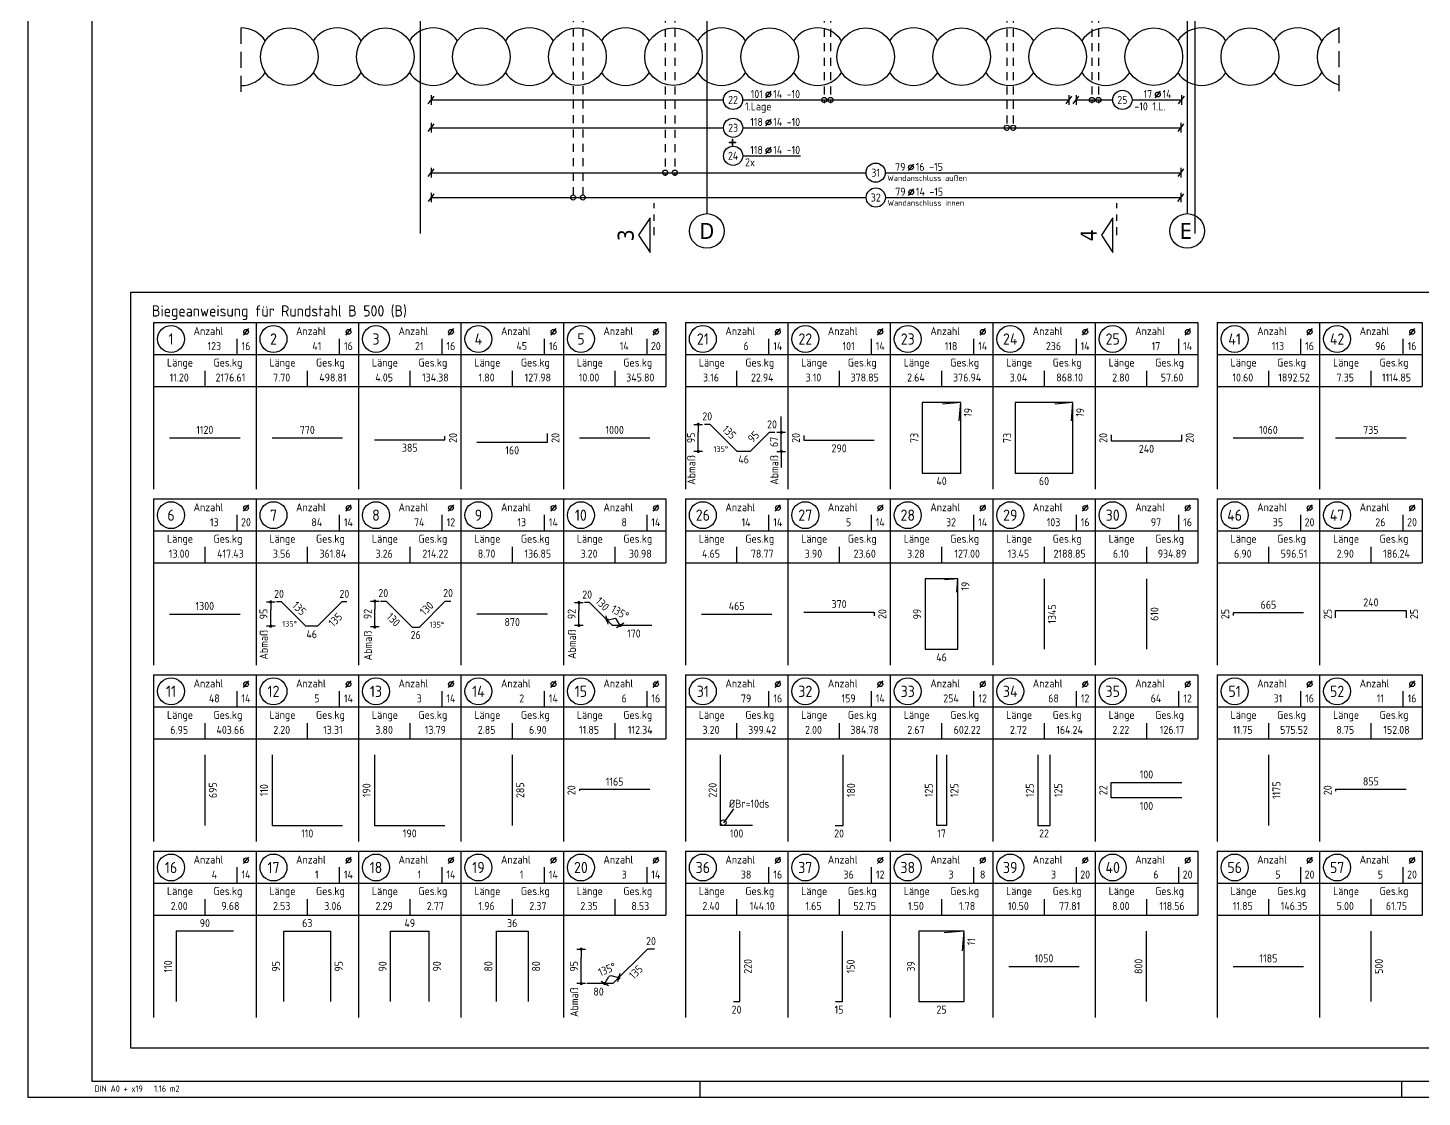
# Model space of a CAD drawing. Extents: x -101 to 101, y -52 to 90.
# Drawn here: x 0 to 21.77, y 0 to 16.69 of the extents above; entities that cross this region are included whole.
import ezdxf
from ezdxf.enums import TextEntityAlignment as Align

# ---------------------------------------------------------------- set-up
doc = ezdxf.new("R2010")
doc.units = 0
doc.header["$LTSCALE"] = 0.5
for name, pattern in [('AUSGEZOGEN', [1000.01, 1000, 0.01]), ('DASHED', [0.75, 0.5, -0.25]), ('STRICHPUNKT2', [0.55, 0.25, -0.125, 0.05, -0.125]), ('VERDECKT', [0.375, 0.25, -0.125])]:
    doc.linetypes.add(name, pattern=pattern)
for name, color, linetype in [('ACHSEN', 7, 'Continuous'), ('HILFE', 7, 'Continuous'), ('MASSE', 7, 'Continuous'), ('RAHMEN', 7, 'Continuous'), ('RND', 7, 'Continuous'), ('RND_BILD', 7, 'Continuous'), ('SCHNITTE', 7, 'Continuous'), ('SFP_Achsen', 7, 'Continuous'), ('TEXT', 7, 'Continuous'), ('Verbau', 7, 'Continuous')]:
    doc.layers.add(name, color=color, linetype=linetype)
doc.layers.add('NOPLOT', color=7, linetype='Continuous', plot=False)
doc.styles.add('helv', font='tahoma.ttf')
doc.styles.add('txt', font='isocp.shx')
doc.dimstyles.new('DOT_I', dxfattribs={"dimscale": 0.5, "dimtxt": 0.25, "dimasz": 0.25, "dimexe": 0.1, "dimexo": 0.3, "dimgap": 0.1, "dimtad": 1, "dimdec": 3, "dimzin": 3, "dimtxsty": 'txt', "dimblk": 'DOT', "dimblk1": 'DOT', "dimblk2": 'DOT', "dimsah": 1, "dimcen": 0.1, "dimse1": 1, "dimse2": 1, "dimazin": 0, "dimtfac": 1, "dimtdec": 4, "dimtix": 1, "dimtmove": 2, "dimatfit": 3, "dimfxl": 0, "dimtvp": 1, "dimtolj": 1, "dimtzin": 0, "dimarcsym": 0})

# ---------------------------------------------------------------- blocks, each defined once
blk = doc.blocks.new('lei_gre')
at = {"layer": 'RND', "color": 7, "linetype": 'Continuous'}
for p, q in [((-0.09, -0.12), (0.09, 0.12)), ((0, 0.15), (0, -0.15))]:
    blk.add_line(p, q, dxfattribs=at)
blk = doc.blocks.new('RND_LEI')
at = {"layer": 'RND', "color": 7, "linetype": 'Continuous'}
blk.add_line((1.022, 0.066), (1.19, 0.27), dxfattribs=at)
for centre, radius in [((0, 0), 0.3), ((1.106, 0.168), 0.075)]:
    blk.add_circle(centre, radius, dxfattribs=at)
at = {"layer": 'RND', "color": 7, "linetype": 'Continuous', "style": 'txt'}
blk.add_attdef('POSL', text='', height=0.25, dxfattribs=at).set_placement((0, 0), align=Align.MIDDLE)
blk.add_attdef('ANZ', text='', height=0.25, dxfattribs=at).set_placement((0.931, 0.057), align=Align.RIGHT)
for tag, p in [('DUM', (1.253, 0.057)), ('ABSTD', (1.674, 0.057)), ('POSTXT', (0.374, -0.327))]:
    blk.add_attdef(tag, p, '', height=0.25, dxfattribs=at)
blk = doc.blocks.new('SCHN-1')
at = {"layer": 'SCHNITTE', "color": 5, "linetype": 'Continuous'}
blk.add_lwpolyline([(0.54, 0.125), (0, 0.485), (-0.54, 0.125)], close=True, dxfattribs=at)
at = {"layer": 'SCHNITTE', "color": 6, "linetype": 'Continuous', "style": 'helv'}
blk.add_attdef('SCHN-1', text='', height=0.5, dxfattribs=at).set_placement((0, 0.635), align=Align.CENTER)
blk = doc.blocks.new('RND_LIS2')
at = {"layer": 'RND', "color": 3, "linetype": 'Continuous'}
for p, q in [((0, 0), (0, -5.2)), ((0, 0), (3.2, 0)), ((3.2, 0), (3.2, -2)), ((2.6, -0.503), (2.6, -1)), ((0, -1), (3.2, -1)), ((1.6, -1.503), (1.6, -2)), ((0, -2), (3.2, -2))]:
    blk.add_line(p, q, dxfattribs=at)
at = {"layer": 'RND', "color": 7, "linetype": 'Continuous'}
blk.add_line((2.805, -0.39), (2.973, -0.186), dxfattribs=at)
at = {"layer": 'RND', "color": 1, "linetype": 'Continuous'}
blk.add_circle((0.545, -0.513), 0.42, dxfattribs=at)
at = {"layer": 'RND', "color": 7, "linetype": 'Continuous'}
blk.add_circle((2.889, -0.288), 0.075, dxfattribs=at)
at = {"layer": 'RND', "color": 7, "linetype": 'Continuous', "style": 'txt'}
for s, p in [('Anzahl', (1.249, -0.391)), ('Länge', (0.42, -1.373)), ('Ges.kg', (1.872, -1.373))]:
    blk.add_text(s, height=0.25, dxfattribs=at).set_placement(p)
at = {"layer": 'RND', "color": 1, "linetype": 'Continuous', "style": 'txt'}
blk.add_attdef('POS1', text='', height=0.35, dxfattribs=at).set_placement((0.545, -0.513), align=Align.MIDDLE)
at = {"layer": 'RND', "color": 7, "linetype": 'Continuous', "style": 'txt'}
for tag, p in [('STK1', (1.897, -0.859)), ('DS1', (2.885, -0.859)), ('LANG1', (0.8, -1.841)), ('GEW', (2.4, -1.841))]:
    blk.add_attdef(tag, text='', height=0.25, dxfattribs=at).set_placement(p, align=Align.CENTER)
blk = doc.blocks.new('DOT')
at = {"layer": 'MASSE', "color": 7, "linetype": 'Continuous'}
for p, q in [((0, 0), (-1, 0)), ((0, 0.54), (0, -0.54))]:
    blk.add_line(p, q, dxfattribs=at)
at = {"layer": 'MASSE', "color": 7, "linetype": 'Continuous', "const_width": 0.2}
blk.add_lwpolyline([(-0.1, 0, 1), (0.1, 0, 1)], format="xyb", close=True, dxfattribs=at)
blk = doc.blocks.new('*D157')
at = {"layer": 'Defpoints', "color": 0, "linetype": 'AUSGEZOGEN', "transparency": 16777216}
for p in [(8.604, 7.72), (8.604, 7.72), (8.604, 7.362)]:
    blk.add_point(p, dxfattribs=at)
at = {"layer": 'RND_BILD', "color": 0, "linetype": 'AUSGEZOGEN', "lineweight": -2, "transparency": 16777216}
blk.add_line((8.604, 7.487), (8.604, 7.595), dxfattribs=at)
at = {"layer": 'RND_BILD', "color": 0, "linetype": 'AUSGEZOGEN', "lineweight": -2, "transparency": 16777216, "xscale": 0.125, "yscale": 0.125, "zscale": 0.125}
for p, rotation in [((8.604, 7.72), 90), ((8.604, 7.362), 270)]:
    blk.add_blockref('DOT', p, dxfattribs=dict(at, rotation=rotation))
at = {"layer": 'RND_BILD', "color": 0, "linetype": 'AUSGEZOGEN', "transparency": 16777216, "insert": (8.491, 7.541), "char_height": 0.125, "attachment_point": 5, "rotation": 90, "style": 'txt'}
blk.add_mtext('\\A1;92', dxfattribs=at)
blk = doc.blocks.new('*D158')
at = {"layer": 'Defpoints', "color": 0, "linetype": 'AUSGEZOGEN', "transparency": 16777216}
for p in [(8.64, 2.309), (8.64, 2.309), (8.64, 1.772)]:
    blk.add_point(p, dxfattribs=at)
at = {"layer": 'RND_BILD', "color": 0, "linetype": 'AUSGEZOGEN', "lineweight": -2, "transparency": 16777216}
blk.add_line((8.64, 1.897), (8.64, 2.184), dxfattribs=at)
at = {"layer": 'RND_BILD', "color": 0, "linetype": 'AUSGEZOGEN', "lineweight": -2, "transparency": 16777216, "xscale": 0.125, "yscale": 0.125, "zscale": 0.125}
for p, rotation in [((8.64, 2.309), 90), ((8.64, 1.772), 270)]:
    blk.add_blockref('DOT', p, dxfattribs=dict(at, rotation=rotation))
at = {"layer": 'RND_BILD', "color": 0, "linetype": 'AUSGEZOGEN', "transparency": 16777216, "insert": (8.527, 2.041), "char_height": 0.125, "attachment_point": 5, "rotation": 90, "style": 'txt'}
blk.add_mtext('\\A1;95', dxfattribs=at)
blk = doc.blocks.new('A0-19-0')
at = {"layer": 'RAHMEN'}
for p, q in [((0, 84.1), (0, 0)), ((0, 0), (137.9, 0))]:
    blk.add_line(p, q, dxfattribs=at)
at = {"layer": 'RAHMEN', "color": 5}
for p, q in [((2, 83.6), (2, 0.5)), ((2, 0.5), (137.4, 0.5))]:
    blk.add_line(p, q, dxfattribs=at)
at = {"layer": 'RAHMEN', "color": 7}
for p, q in [((21, 0), (21, 0.5)), ((42.9, 0.5), (42.9, 0))]:
    blk.add_line(p, q, dxfattribs=at)
at = {"layer": 'RAHMEN', "color": 7, "style": 'txt'}
blk.add_text('DIN A0 + x19   1.16 m2', height=0.2, dxfattribs=at).set_placement((2.083, 0.164))
blk = doc.blocks.new('*D165')
at = {"layer": 'Defpoints', "color": 0, "linetype": 'AUSGEZOGEN', "transparency": 16777216}
for p in [(3.792, 7.73), (3.792, 7.73), (3.792, 7.351)]:
    blk.add_point(p, dxfattribs=at)
at = {"layer": 'MASSE', "color": 0, "linetype": 'AUSGEZOGEN', "lineweight": -2, "transparency": 16777216}
blk.add_line((3.792, 7.476), (3.792, 7.605), dxfattribs=at)
at = {"layer": 'MASSE', "color": 0, "linetype": 'AUSGEZOGEN', "lineweight": -2, "transparency": 16777216, "xscale": 0.125, "yscale": 0.125, "zscale": 0.125}
for p, rotation in [((3.792, 7.73), 90), ((3.792, 7.351), 270)]:
    blk.add_blockref('DOT', p, dxfattribs=dict(at, rotation=rotation))
at = {"layer": 'MASSE', "color": 0, "linetype": 'AUSGEZOGEN', "transparency": 16777216, "insert": (3.679, 7.541), "char_height": 0.125, "attachment_point": 5, "rotation": 90, "style": 'txt'}
blk.add_mtext('\\A1;95', dxfattribs=at)
blk = doc.blocks.new('*D166')
at = {"layer": 'Defpoints', "color": 0, "linetype": 'AUSGEZOGEN', "transparency": 16777216}
for p in [(5.418, 7.743), (5.418, 7.743), (5.418, 7.339)]:
    blk.add_point(p, dxfattribs=at)
at = {"layer": 'MASSE', "color": 0, "linetype": 'AUSGEZOGEN', "lineweight": -2, "transparency": 16777216}
blk.add_line((5.418, 7.464), (5.418, 7.618), dxfattribs=at)
at = {"layer": 'MASSE', "color": 0, "linetype": 'AUSGEZOGEN', "lineweight": -2, "transparency": 16777216, "xscale": 0.125, "yscale": 0.125, "zscale": 0.125}
for p, rotation in [((5.418, 7.743), 90), ((5.418, 7.339), 270)]:
    blk.add_blockref('DOT', p, dxfattribs=dict(at, rotation=rotation))
at = {"layer": 'MASSE', "color": 0, "linetype": 'AUSGEZOGEN', "transparency": 16777216, "insert": (5.306, 7.541), "char_height": 0.125, "attachment_point": 5, "rotation": 90, "style": 'txt'}
blk.add_mtext('\\A1;92', dxfattribs=at)
blk = doc.blocks.new('*D167')
at = {"layer": 'Defpoints', "color": 0, "linetype": 'AUSGEZOGEN', "transparency": 16777216}
for p in [(9.674, 2.309), (8.729, 1.772), (9.137, 1.9), (9.137, 1.772), (9.137, 1.772)]:
    blk.add_point(p, dxfattribs=at)
at = {"layer": 'MASSE', "color": 0, "linetype": 'AUSGEZOGEN', "lineweight": -2, "transparency": 16777216}
blk.add_arc((9.137, 1.772), 0.127, 103.8308, 121.1692, dxfattribs=at)
at = {"layer": 'MASSE', "color": 0, "linetype": 'AUSGEZOGEN', "lineweight": -2, "transparency": 16777216, "xscale": 0.125, "yscale": 0.125, "zscale": 0.125}
for p, rotation in [((9.227, 1.862), 344.4154208691892), ((9.009, 1.772), 240.5845791307942)]:
    blk.add_blockref('DOT', p, dxfattribs=dict(at, rotation=rotation))
at = {"layer": 'MASSE', "color": 0, "linetype": 'AUSGEZOGEN', "transparency": 16777216, "insert": (9.045, 1.994), "char_height": 0.125, "attachment_point": 5, "rotation": 22.5, "style": 'txt'}
blk.add_mtext('\\A1;135°', dxfattribs=at)
blk = doc.blocks.new('*D168')
at = {"layer": 'Defpoints', "color": 0, "linetype": 'AUSGEZOGEN', "transparency": 16777216}
for p in [(8.772, 7.72), (9.131, 7.481), (9.131, 7.362), (9.131, 7.362), (9.742, 7.362)]:
    blk.add_point(p, dxfattribs=at)
at = {"layer": 'MASSE', "color": 0, "linetype": 'AUSGEZOGEN', "lineweight": -2, "transparency": 16777216}
blk.add_arc((9.131, 7.362), 0.119, 63.3809, 71.6191, dxfattribs=at)
at = {"layer": 'MASSE', "color": 0, "linetype": 'AUSGEZOGEN', "lineweight": -2, "transparency": 16777216, "xscale": 0.125, "yscale": 0.125, "zscale": 0.125}
for p, rotation in [((9.047, 7.446), 193.3095292168039), ((9.25, 7.362), 301.6904707832081)]:
    blk.add_blockref('DOT', p, dxfattribs=dict(at, rotation=rotation))
at = {"layer": 'MASSE', "color": 0, "linetype": 'AUSGEZOGEN', "transparency": 16777216, "insert": (9.247, 7.566), "char_height": 0.125, "attachment_point": 5, "rotation": 330.3462, "style": 'txt'}
blk.add_mtext('\\A1;135°', dxfattribs=at)
blk = doc.blocks.new('*D169')
at = {"layer": 'Defpoints', "color": 0, "linetype": 'AUSGEZOGEN', "transparency": 16777216}
for p in [(10.469, 10.502), (10.469, 10.502), (10.469, 10.08)]:
    blk.add_point(p, dxfattribs=at)
at = {"layer": 'MASSE', "color": 0, "linetype": 'AUSGEZOGEN', "lineweight": -2, "transparency": 16777216}
blk.add_line((10.469, 10.205), (10.469, 10.377), dxfattribs=at)
at = {"layer": 'MASSE', "color": 0, "linetype": 'AUSGEZOGEN', "lineweight": -2, "transparency": 16777216, "xscale": 0.125, "yscale": 0.125, "zscale": 0.125}
for p, rotation in [((10.469, 10.502), 90), ((10.469, 10.08), 270)]:
    blk.add_blockref('DOT', p, dxfattribs=dict(at, rotation=rotation))
at = {"layer": 'MASSE', "color": 0, "linetype": 'AUSGEZOGEN', "transparency": 16777216, "insert": (10.357, 10.291), "char_height": 0.125, "attachment_point": 5, "rotation": 90, "style": 'txt'}
blk.add_mtext('\\A1;95', dxfattribs=at)
blk = doc.blocks.new('*D170')
at = {"layer": 'Defpoints', "color": 0, "linetype": 'AUSGEZOGEN', "transparency": 16777216}
for p in [(11.764, 10.377), (11.764, 10.377), (11.764, 10.08)]:
    blk.add_point(p, dxfattribs=at)
at = {"layer": 'MASSE', "color": 0, "linetype": 'AUSGEZOGEN', "lineweight": -2, "transparency": 16777216}
for p, q in [((11.764, 10.502), (11.764, 10.627)), ((11.764, 10.08), (11.764, 10.377)), ((11.764, 9.955), (11.764, 9.83))]:
    blk.add_line(p, q, dxfattribs=at)
at = {"layer": 'MASSE', "color": 0, "linetype": 'AUSGEZOGEN', "lineweight": -2, "transparency": 16777216, "xscale": 0.125, "yscale": 0.125, "zscale": 0.125}
for p, rotation in [((11.764, 10.377), 270), ((11.764, 10.08), 90)]:
    blk.add_blockref('DOT', p, dxfattribs=dict(at, rotation=rotation))
at = {"layer": 'MASSE', "color": 0, "linetype": 'AUSGEZOGEN', "transparency": 16777216, "insert": (11.651, 10.228), "char_height": 0.125, "attachment_point": 5, "rotation": 90, "style": 'txt'}
blk.add_mtext('\\A1;67', dxfattribs=at)

msp = doc.modelspace()

# ---------------------------------------------------------------- linework, layer by layer
at = {"layer": 'ACHSEN', "color": 140, "linetype": 'AUSGEZOGEN'}
for p, q in [((10.6034, 39.721), (10.6034, 13.791)), ((18.1034, 39.721), (18.1034, 13.791))]:
    msp.add_line(p, q, dxfattribs=at)
at = {"layer": 'HILFE', "color": 102, "linetype": 'DASHED'}
for p, q in [((3.3284, 15.691), (3.3284, 39.721)), ((20.4784, 15.7031), (20.4784, 39.721))]:
    msp.add_line(p, q, dxfattribs=at)
at = {"layer": 'HILFE', "color": 102, "linetype": 'AUSGEZOGEN'}
msp.add_line((11.0206, 4.4977), (10.86, 4.2837), dxfattribs=at)
msp.add_circle((10.86, 4.2837), 0.0428, dxfattribs=at)
at = {"layer": 'NOPLOT', "color": 191, "linetype": 'AUSGEZOGEN'}
for p, q in [((6.1284, 13.4833), (6.1284, 40.8087)), ((18.2284, 13.4833), (18.2284, 40.8087))]:
    msp.add_line(p, q, dxfattribs=at)
at = {"layer": 'RND', "color": 102, "linetype": 'VERDECKT'}
for p, q in [((8.5139, 17.131), (8.5139, 13.9931)), ((8.6639, 17.131), (8.6639, 13.9931)), ((9.9533, 17.126), (9.9533, 14.3808)), ((10.1033, 17.126), (10.1033, 14.3808)), ((12.435, 17.126), (12.435, 15.5167)), ((12.535, 17.126), (12.535, 15.5167)), ((15.2863, 17.126), (15.2863, 15.0816)), ((15.3863, 17.126), (15.3863, 15.0816)), ((16.6164, 17.126), (16.6164, 15.5167)), ((16.7164, 17.126), (16.7164, 15.5167))]:
    msp.add_line(p, q, dxfattribs=at)
at = {"layer": 'RND', "color": 7, "linetype": 'AUSGEZOGEN'}
for p, q in [((6.2972, 15.5667), (10.8613, 15.5667)), ((11.1613, 15.5667), (16.2559, 15.5667)), ((16.3673, 15.5667), (16.9413, 15.5667)), ((17.2413, 15.5667), (18.0149, 15.5667)), ((6.2976, 15.1316), (10.8625, 15.1316)), ((11.1625, 15.1316), (18.0053, 15.1316)), ((11.1625, 14.6946), (12.064, 14.6946)), ((6.2979, 14.4308), (13.0877, 14.4308)), ((13.3877, 14.4308), (18.005, 14.4308)), ((6.299, 14.0431), (13.0906, 14.0431)), ((13.3906, 14.0431), (18.0044, 14.0431))]:
    msp.add_line(p, q, dxfattribs=at)
for centre in [(12.435, 15.5667), (12.535, 15.5667), (16.6164, 15.5667), (16.7164, 15.5667), (15.2863, 15.1316), (15.3863, 15.1316), (9.9533, 14.4308), (10.1033, 14.4308), (8.5139, 14.0431), (8.6639, 14.0431)]:
    msp.add_circle(centre, 0.04, dxfattribs=at)
at = {"layer": 'RND_BILD', "color": 1, "linetype": 'AUSGEZOGEN'}
for points in [[(14.5437, 10.5557), (14.5686, 10.8409), (13.9659, 10.8409), (13.9659, 9.7409), (14.5686, 9.7409), (14.5686, 10.8409), (14.2834, 10.8159)], [(16.2944, 10.5557), (16.3193, 10.8409), (15.4152, 10.8409), (15.4152, 9.7409), (16.3193, 9.7409), (16.3193, 10.8409), (16.0341, 10.8159)], [(11.6643, 10.3769), (11.5758, 10.3769), (11.2786, 10.0797), (11.0751, 10.0797), (10.6527, 10.502), (10.5643, 10.502)], [(2.213, 10.2909), (3.313, 10.2909)], [(3.813, 10.2909), (4.913, 10.2909)], [(5.413, 10.2623), (6.513, 10.2623), (6.513, 10.3195)], [(7.013, 10.2221), (8.113, 10.2221), (8.113, 10.3596)], [(8.613, 10.2909), (9.713, 10.2909)], [(12.1172, 10.3288), (12.1172, 10.2529), (13.2172, 10.2529)], [(16.9172, 10.3367), (16.9172, 10.245), (18.0172, 10.245), (18.0172, 10.3367)], [(18.8215, 10.2909), (19.9215, 10.2909)], [(20.4215, 10.2909), (21.5215, 10.2909)], [(14.5044, 7.8806), (14.5228, 8.0909), (14.0117, 8.0909), (14.0117, 6.9909), (14.5228, 6.9909), (14.5228, 8.0909), (14.3125, 8.0725)], [(15.8672, 8.0909), (15.8672, 6.9909)], [(17.4672, 8.0909), (17.4672, 6.9909)], [(4.9814, 7.7305), (4.902, 7.7305), (4.5228, 7.3513), (4.34, 7.3513), (3.9609, 7.7305), (3.8814, 7.7305)], [(5.5056, 7.7432), (5.5936, 7.7432), (5.9983, 7.3385), (6.1128, 7.3385), (6.5175, 7.7432), (6.6056, 7.7432)], [(9.7419, 7.3615), (9.131, 7.3615), (8.7724, 7.7202), (8.6943, 7.7202)], [(2.213, 7.5409), (3.313, 7.5409)], [(8.113, 7.5409), (7.013, 7.5409)], [(10.5172, 7.5409), (11.6172, 7.5409)], [(12.1172, 7.5706), (13.2172, 7.5706), (13.2172, 7.5112)], [(19.9215, 7.5616), (18.8215, 7.5616), (18.8215, 7.5202)], [(20.4215, 7.4836), (20.4215, 7.5982), (21.5215, 7.5982), (21.5215, 7.4836)], [(2.763, 5.3409), (2.763, 4.2409)], [(3.813, 5.3409), (3.813, 4.2409), (4.913, 4.2409)], [(5.413, 5.3409), (5.413, 4.2409), (6.513, 4.2409)], [(7.563, 5.3409), (7.563, 4.2409)], [(11.3172, 4.2409), (10.8172, 4.2409), (10.8172, 5.3409)], [(12.6061, 4.2409), (12.7284, 4.2409), (12.7284, 5.3409)], [(14.342, 5.3409), (14.342, 4.2409), (14.1924, 4.2409), (14.1924, 5.3409)], [(15.7704, 5.3409), (15.7704, 4.2409), (15.964, 4.2409), (15.964, 5.3409)], [(19.3715, 5.3409), (19.3715, 4.2409)], [(9.713, 4.8003), (8.613, 4.8003), (8.613, 4.7814)], [(18.0172, 4.6699), (16.9172, 4.6699), (16.9172, 4.9119), (18.0172, 4.9119)], [(21.5215, 4.8037), (20.4215, 4.8037), (20.4215, 4.778)], [(3.213, 2.5909), (2.313, 2.5909), (2.313, 1.4909)], [(3.9983, 1.4909), (3.9983, 2.5909), (4.7277, 2.5909), (4.7277, 1.4909)], [(5.6636, 1.4909), (5.6636, 2.5909), (6.2624, 2.5909), (6.2624, 1.4909)], [(7.3155, 1.4909), (7.3155, 2.5909), (7.8105, 2.5909), (7.8105, 1.4909)], [(11.0172, 1.4909), (11.1172, 1.4909), (11.1172, 2.5909)], [(12.6122, 1.4909), (12.7222, 1.4909), (12.7222, 2.5909)], [(14.5928, 2.2818), (14.6198, 2.5909), (13.9147, 2.5909), (13.9147, 1.4909), (14.6198, 1.4909), (14.6198, 2.5909), (14.3107, 2.5638)], [(17.4672, 1.4909), (17.4672, 2.5909)], [(20.9715, 2.5909), (20.9715, 1.4909)], [(9.7863, 2.3095), (9.6738, 2.3095), (9.1366, 1.7723), (8.7291, 1.7723)], [(15.3172, 2.0409), (16.4172, 2.0409)], [(18.8215, 2.0409), (19.9215, 2.0409)]]:
    msp.add_lwpolyline(points, dxfattribs=at)
at = {"layer": 'SCHNITTE', "color": 5, "linetype": 'STRICHPUNKT2'}
for p, q in [((9.7774, 13.4534), (9.7774, 13.9534)), ((17.0068, 13.4534), (17.0068, 13.9534))]:
    msp.add_line(p, q, dxfattribs=at)
at = {"layer": 'SFP_Achsen', "color": 7, "linetype": 'AUSGEZOGEN'}
for centre in [(10.6034, 13.5205), (18.1034, 13.5205)]:
    msp.add_circle(centre, 0.2705, dxfattribs=at)
at = {"layer": 'TEXT', "color": 1, "linetype": 'AUSGEZOGEN'}
msp.add_lwpolyline([(1.609, 12.5658), (33.7593, 12.5658), (33.7593, 0.7633), (1.609, 0.7633)], close=True, dxfattribs=at)
at = {"layer": 'Verbau', "color": 171}
for centre in [(4.0818, 16.241), (5.5818, 16.241), (7.0818, 16.241), (8.5818, 16.241), (10.0818, 16.241), (11.5818, 16.241), (13.0818, 16.241), (14.5818, 16.241), (16.0818, 16.241), (17.5818, 16.241), (19.0818, 16.241)]:
    msp.add_circle(centre, 0.45, dxfattribs=at)
for centre, start, end in [((3.3318, 16.241), 33.55731, 90.43124), ((4.8318, 16.241), 33.55731, 146.44269), ((6.3318, 16.241), 33.55731, 146.44269), ((7.8318, 16.241), 33.55731, 146.44269), ((9.3318, 16.241), 33.55731, 146.44269), ((10.8318, 16.241), 33.55731, 146.44269), ((12.3318, 16.241), 33.55731, 146.44269), ((13.8318, 16.241), 33.55731, 146.44269), ((15.3318, 16.241), 33.55731, 146.44269), ((16.8318, 16.241), 33.55731, 146.44269), ((18.3318, 16.241), 33.55731, 146.44269), ((19.8318, 16.241), 33.55731, 146.44269), ((20.5818, 16.241), 103.28228, 256.71772), ((3.3318, 16.241), 269.56876, 326.44269), ((4.8318, 16.241), 213.55731, 326.44269), ((6.3318, 16.241), 213.55731, 326.44269), ((7.8318, 16.241), 213.55731, 326.44269), ((9.3318, 16.241), 213.55731, 326.44269), ((10.8318, 16.241), 213.55731, 326.44269), ((12.3318, 16.241), 213.55731, 326.44269), ((13.8318, 16.241), 213.55731, 326.44269), ((15.3318, 16.241), 213.55731, 326.44269), ((16.8318, 16.241), 213.55731, 326.44269), ((18.3318, 16.241), 213.55731, 326.44269), ((19.8318, 16.241), 213.55731, 326.44269)]:
    msp.add_arc(centre, 0.45, start, end, dxfattribs=at)

# ---------------------------------------------------------------- block references
at = {"layer": 'RAHMEN', "color": 7, "linetype": 'AUSGEZOGEN', "xscale": 0.5, "yscale": 0.5, "zscale": 0.5}
msp.add_blockref('A0-19-0', (0, 0), dxfattribs=at)
at = {"layer": 'RND', "color": 7, "linetype": 'AUSGEZOGEN', "xscale": 0.5, "yscale": 0.5, "zscale": 0.5}
for p, values in [((11.0113, 15.5667), {'POSL': '22', 'DUM': '14', 'ANZ': '101', 'ABSTD': '-10', 'POSTXT': '1.Lage'}), ((17.0913, 15.5667), {'POSL': '25', 'DUM': '14', 'ANZ': '17', 'POSTXT': '-10 1.L.'}), ((11.0125, 15.1316), {'POSL': '23', 'DUM': '14', 'ANZ': '118', 'ABSTD': '-10'}), ((11.0125, 14.6946), {'POSL': '24', 'DUM': '14', 'ANZ': '118', 'ABSTD': '-10', 'POSTXT': '2x'}), ((13.2377, 14.4308), {'POSL': '31', 'DUM': '16', 'ANZ': '79', 'ABSTD': '-15'}), ((13.2406, 14.0431), {'POSL': '32', 'DUM': '14', 'ANZ': '79', 'ABSTD': '-15'})]:
    msp.add_blockref('RND_LEI', p, dxfattribs=at).add_auto_attribs(values)
for p in [(6.2972, 15.5667), (16.2559, 15.5667), (16.3673, 15.5667), (18.0149, 15.5667), (6.2976, 15.1316), (18.0053, 15.1316), (6.2979, 14.4308), (18.005, 14.4308), (6.299, 14.0431), (18.0044, 14.0431)]:
    msp.add_blockref('lei_gre', p, dxfattribs=at)
at = {"layer": 'RND_BILD', "color": 6, "linetype": 'AUSGEZOGEN', "xscale": 0.5, "yscale": 0.5, "zscale": 0.5}
for p, values in [((1.963, 12.0909), {'POS1': '1', 'STK1': '123', 'DS1': '16', 'LANG1': '11.20', 'GEW': '2176.61'}), ((10.2672, 12.0909), {'POS1': '21', 'STK1': '6', 'DS1': '14', 'LANG1': '3.16', 'GEW': '22.94'}), ((18.5715, 12.0909), {'POS1': '41', 'STK1': '113', 'DS1': '16', 'LANG1': '10.60', 'GEW': '1892.52'})]:
    msp.add_blockref('RND_LIS2', p, dxfattribs=at).add_auto_attribs(values)
at = {"layer": 'RND_BILD', "color": 7, "linetype": 'AUSGEZOGEN', "xscale": 0.5, "yscale": 0.5, "zscale": 0.5}
for p, values in [((3.563, 12.0909), {'POS1': '2', 'STK1': '41', 'DS1': '16', 'LANG1': '7.70', 'GEW': '498.81'}), ((5.163, 12.0909), {'POS1': '3', 'STK1': '21', 'DS1': '16', 'LANG1': '4.05', 'GEW': '134.38'}), ((6.763, 12.0909), {'POS1': '4', 'STK1': '45', 'DS1': '16', 'LANG1': '1.80', 'GEW': '127.98'}), ((8.363, 12.0909), {'POS1': '5', 'STK1': '14', 'DS1': '20', 'LANG1': '10.00', 'GEW': '345.80'}), ((11.8672, 12.0909), {'POS1': '22', 'STK1': '101', 'DS1': '14', 'LANG1': '3.10', 'GEW': '378.85'}), ((13.4672, 12.0909), {'POS1': '23', 'STK1': '118', 'DS1': '14', 'LANG1': '2.64', 'GEW': '376.94'}), ((15.0672, 12.0909), {'POS1': '24', 'STK1': '236', 'DS1': '14', 'LANG1': '3.04', 'GEW': '868.10'}), ((16.6672, 12.0909), {'POS1': '25', 'STK1': '17', 'DS1': '14', 'LANG1': '2.80', 'GEW': '57.60'}), ((20.1715, 12.0909), {'POS1': '42', 'STK1': '96', 'DS1': '16', 'LANG1': '7.35', 'GEW': '1114.85'}), ((1.963, 9.3409), {'POS1': '6', 'STK1': '13', 'DS1': '20', 'LANG1': '13.00', 'GEW': '417.43'}), ((3.563, 9.3409), {'POS1': '7', 'STK1': '84', 'DS1': '14', 'LANG1': '3.56', 'GEW': '361.84'}), ((5.163, 9.3409), {'POS1': '8', 'STK1': '74', 'DS1': '12', 'LANG1': '3.26', 'GEW': '214.22'}), ((6.763, 9.3409), {'POS1': '9', 'STK1': '13', 'DS1': '14', 'LANG1': '8.70', 'GEW': '136.85'}), ((8.363, 9.3409), {'POS1': '10', 'STK1': '8', 'DS1': '14', 'LANG1': '3.20', 'GEW': '30.98'}), ((10.2672, 9.3409), {'POS1': '26', 'STK1': '14', 'DS1': '14', 'LANG1': '4.65', 'GEW': '78.77'}), ((11.8672, 9.3409), {'POS1': '27', 'STK1': '5', 'DS1': '14', 'LANG1': '3.90', 'GEW': '23.60'}), ((13.4672, 9.3409), {'POS1': '28', 'STK1': '32', 'DS1': '14', 'LANG1': '3.28', 'GEW': '127.00'}), ((15.0672, 9.3409), {'POS1': '29', 'STK1': '103', 'DS1': '16', 'LANG1': '13.45', 'GEW': '2188.85'}), ((16.6672, 9.3409), {'POS1': '30', 'STK1': '97', 'DS1': '16', 'LANG1': '6.10', 'GEW': '934.89'}), ((18.5715, 9.3409), {'POS1': '46', 'STK1': '35', 'DS1': '20', 'LANG1': '6.90', 'GEW': '596.51'}), ((20.1715, 9.3409), {'POS1': '47', 'STK1': '26', 'DS1': '20', 'LANG1': '2.90', 'GEW': '186.24'}), ((1.963, 6.5909), {'POS1': '11', 'STK1': '48', 'DS1': '14', 'LANG1': '6.95', 'GEW': '403.66'}), ((3.563, 6.5909), {'POS1': '12', 'STK1': '5', 'DS1': '14', 'LANG1': '2.20', 'GEW': '13.31'}), ((5.163, 6.5909), {'POS1': '13', 'STK1': '3', 'DS1': '14', 'LANG1': '3.80', 'GEW': '13.79'}), ((6.763, 6.5909), {'POS1': '14', 'STK1': '2', 'DS1': '14', 'LANG1': '2.85', 'GEW': '6.90'}), ((8.363, 6.5909), {'POS1': '15', 'STK1': '6', 'DS1': '16', 'LANG1': '11.85', 'GEW': '112.34'}), ((10.2672, 6.5909), {'POS1': '31', 'STK1': '79', 'DS1': '16', 'LANG1': '3.20', 'GEW': '399.42'}), ((11.8672, 6.5909), {'POS1': '32', 'STK1': '159', 'DS1': '14', 'LANG1': '2.00', 'GEW': '384.78'}), ((13.4672, 6.5909), {'POS1': '33', 'STK1': '254', 'DS1': '12', 'LANG1': '2.67', 'GEW': '602.22'}), ((15.0672, 6.5909), {'POS1': '34', 'STK1': '68', 'DS1': '12', 'LANG1': '2.72', 'GEW': '164.24'}), ((16.6672, 6.5909), {'POS1': '35', 'STK1': '64', 'DS1': '12', 'LANG1': '2.22', 'GEW': '126.17'}), ((18.5715, 6.5909), {'POS1': '51', 'STK1': '31', 'DS1': '16', 'LANG1': '11.75', 'GEW': '575.52'}), ((20.1715, 6.5909), {'POS1': '52', 'STK1': '11', 'DS1': '16', 'LANG1': '8.75', 'GEW': '152.08'}), ((1.963, 3.8409), {'POS1': '16', 'STK1': '4', 'DS1': '14', 'LANG1': '2.00', 'GEW': '9.68'}), ((3.563, 3.8409), {'POS1': '17', 'STK1': '1', 'DS1': '14', 'LANG1': '2.53', 'GEW': '3.06'}), ((5.163, 3.8409), {'POS1': '18', 'STK1': '1', 'DS1': '14', 'LANG1': '2.29', 'GEW': '2.77'}), ((6.763, 3.8409), {'POS1': '19', 'STK1': '1', 'DS1': '14', 'LANG1': '1.96', 'GEW': '2.37'}), ((8.363, 3.8409), {'POS1': '20', 'STK1': '3', 'DS1': '14', 'LANG1': '2.35', 'GEW': '8.53'}), ((10.2672, 3.8409), {'POS1': '36', 'STK1': '38', 'DS1': '16', 'LANG1': '2.40', 'GEW': '144.10'}), ((11.8672, 3.8409), {'POS1': '37', 'STK1': '36', 'DS1': '12', 'LANG1': '1.65', 'GEW': '52.75'}), ((13.4672, 3.8409), {'POS1': '38', 'STK1': '3', 'DS1': '8', 'LANG1': '1.50', 'GEW': '1.78'}), ((15.0672, 3.8409), {'POS1': '39', 'STK1': '3', 'DS1': '20', 'LANG1': '10.50', 'GEW': '77.81'}), ((16.6672, 3.8409), {'POS1': '40', 'STK1': '6', 'DS1': '20', 'LANG1': '8.00', 'GEW': '118.56'}), ((18.5715, 3.8409), {'POS1': '56', 'STK1': '5', 'DS1': '20', 'LANG1': '11.85', 'GEW': '146.35'}), ((20.1715, 3.8409), {'POS1': '57', 'STK1': '5', 'DS1': '20', 'LANG1': '5.00', 'GEW': '61.75'})]:
    msp.add_blockref('RND_LIS2', p, dxfattribs=at).add_auto_attribs(values)
at = {"layer": 'SCHNITTE', "color": 5, "linetype": 'STRICHPUNKT2', "xscale": 0.5, "yscale": 0.5, "zscale": 0.5, "rotation": 90}
for p, values in [((9.7774, 13.4534), {'SCHN-1': '3'}), ((17.0068, 13.4534), {'SCHN-1': '4'})]:
    msp.add_blockref('SCHN-1', p, dxfattribs=at).add_auto_attribs(values)

# ---------------------------------------------------------------- texts
at = {"layer": 'RND_BILD', "color": 7, "linetype": 'AUSGEZOGEN', "style": 'txt'}
for s, p in [('20', (10.6085, 10.627)), ('1120', (2.763, 10.4159)), ('770', (4.363, 10.4159)), ('1000', (9.163, 10.4159)), ('20', (11.62, 10.5019)), ('1060', (19.3715, 10.4159)), ('735', (20.9715, 10.4159)), ('385', (5.963, 10.1373)), ('160', (7.563, 10.0971)), ('46', (11.1768, 9.9547)), ('290', (12.6672, 10.1279)), ('240', (17.4672, 10.12)), ('40', (14.2672, 9.6159)), ('60', (15.8672, 9.6159)), ('20', (3.9211, 7.8555)), ('20', (4.9417, 7.8555)), ('20', (6.5615, 7.8682)), ('20', (8.7333, 7.8452)), ('1300', (2.763, 7.6659)), ('465', (11.0672, 7.6659)), ('370', (12.6672, 7.6956)), ('665', (19.3715, 7.6866)), ('240', (20.9715, 7.7232)), ('870', (7.563, 7.4159)), ('46', (4.4314, 7.2263)), ('26', (6.0556, 7.2135)), ('170', (9.4627, 7.2365)), ('46', (14.2672, 6.8659)), ('100', (17.4672, 5.0369)), ('1165', (9.163, 4.9253)), ('855', (20.9715, 4.9287)), ('100', (17.4672, 4.5449)), ('110', (4.363, 4.1159)), ('190', (5.963, 4.1159)), ('100', (11.0672, 4.1159)), ('20', (12.6672, 4.1159)), ('17', (14.2672, 4.1159)), ('22', (15.8672, 4.1159)), ('90', (2.763, 2.7159)), ('63', (4.363, 2.7159)), ('49', (5.963, 2.7159)), ('36', (7.563, 2.7159)), ('20', (9.7301, 2.4345)), ('1050', (15.8672, 2.1659)), ('1185', (19.3715, 2.1659)), ('80', (8.9115, 1.6473)), ('20', (11.0672, 1.3659)), ('15', (12.6672, 1.3659)), ('25', (14.2672, 1.3659))]:
    msp.add_text(s, height=0.125, dxfattribs=at).set_placement(p, align=Align.MIDDLE)
for s, rotation, p in [('19', 84.99986, (14.6807, 10.6874)), ('19', 84.99986, (16.4314, 10.6874)), ('135', 315, (10.9523, 10.3793)), ('20', 90, (6.638, 10.2909)), ('20', 90, (8.238, 10.2909)), ('95', 45, (11.3299, 10.3082)), ('20', 90, (11.9922, 10.2909)), ('73', 90, (13.8409, 10.2909)), ('73', 90, (15.2902, 10.2909)), ('20', 90, (16.7922, 10.2909)), ('20', 90, (18.1422, 10.2909)), ('20', 360, (5.5496, 7.8682)), ('19', 84.99986, (14.6381, 7.9748)), ('135', 315, (4.2388, 7.6293)), ('130', 45, (6.2268, 7.6293)), ('130', 315, (8.9717, 7.6977)), ('1345', 90, (15.9922, 7.5409)), ('610', 90, (17.5922, 7.5409)), ('135', 45, (4.8008, 7.4525)), ('130', 315, (5.7076, 7.4525)), ('20', 90, (13.3422, 7.5409)), ('99', 90, (13.8867, 7.5409)), ('25', 90, (18.6965, 7.5409)), ('25', 90, (20.2965, 7.5409)), ('25', 90, (21.6465, 7.5409)), ('695', 90, (2.888, 4.7909)), ('110', 90, (3.688, 4.7909)), ('190', 90, (5.288, 4.7909)), ('285', 90, (7.688, 4.7909)), ('20', 90, (8.488, 4.7909)), ('220', 90, (10.6922, 4.7909)), ('180', 90, (12.8534, 4.7909)), ('125', 90, (14.0674, 4.7909)), ('125', 90, (14.467, 4.7909)), ('125', 90, (15.6454, 4.7909)), ('125', 90, (16.089, 4.7909)), ('22', 90, (16.7922, 4.7909)), ('1175', 90, (19.4965, 4.7909)), ('20', 90, (20.2965, 4.7909)), ('11', 84.99986, (14.7308, 2.4254)), ('110', 90, (2.188, 2.0409)), ('95', 90, (3.8733, 2.0409)), ('95', 90, (4.8527, 2.0409)), ('90', 90, (5.5386, 2.0409)), ('90', 90, (6.3874, 2.0409)), ('80', 90, (7.1905, 2.0409)), ('80', 90, (7.9355, 2.0409)), ('135', 45, (9.4936, 1.9525)), ('220', 90, (11.2422, 2.0409)), ('150', 90, (12.8472, 2.0409)), ('39', 90, (13.7897, 2.0409)), ('800', 90, (17.3422, 2.0409)), ('500', 90, (21.0965, 2.0409))]:
    msp.add_text(s, height=0.125, rotation=rotation, dxfattribs=at).set_placement(p, align=Align.MIDDLE)
at = {"layer": 'SFP_Achsen', "color": 6, "linetype": 'AUSGEZOGEN', "style": 'helv'}
for s, p in [('D', (10.4893, 13.3962)), ('E', (17.9893, 13.3962))]:
    msp.add_text(s, height=0.25, dxfattribs=at).set_placement(p)
at = {"layer": 'TEXT', "color": 6, "linetype": 'AUSGEZOGEN', "style": 'txt'}
msp.add_text('+', height=0.25, rotation=90, dxfattribs=at).set_placement((11.1025, 14.8252))
at = {"layer": 'TEXT', "color": 102, "linetype": 'AUSGEZOGEN', "style": 'txt'}
for s, p in [('Wandanschluss außen', (13.4204, 14.3023)), ('Wandanschluss innen', (13.4232, 13.9146)), ('135°', (10.7066, 10.0715)), ('135°', (3.9716, 7.343)), ('135°', (6.271, 7.3303))]:
    msp.add_text(s, height=0.09, dxfattribs=at).set_placement(p)
at = {"layer": 'TEXT', "color": 1, "linetype": 'AUSGEZOGEN', "style": 'txt'}
msp.add_text('Biegeanweisung für Rundstahl B 500 (B)', height=0.175, dxfattribs=at).set_placement((1.9364, 12.1853))
at = {"layer": 'TEXT', "color": 7, "linetype": 'AUSGEZOGEN', "style": 'txt'}
for p in [(10.4233, 9.5585), (11.7178, 9.5585), (3.7457, 6.8301), (5.372, 6.8173), (8.5576, 6.8404), (8.5934, 1.2511)]:
    msp.add_text('Abmaß', height=0.125, rotation=90, dxfattribs=at).set_placement(p)
msp.add_text('%%cBr=10ds', height=0.125, dxfattribs=at).set_placement((10.9487, 4.5182))

# ---------------------------------------------------------------- dimensions: what is measured, and where the dimension line sits
at = {"layer": 'MASSE', "color": 7, "linetype": 'AUSGEZOGEN'}
for base, p1, p2, text, picture, middle in [((10.4694, 10.502), (10.4694, 10.0797), (10.4694, 10.502), '95', '*D169', (10.3569, 10.2909)), ((11.7639, 10.3769), (11.7639, 10.0797), (11.7639, 10.3769), '67', '*D170', (11.6514, 10.2283)), ((3.7918, 7.7305), (3.7918, 7.3513), (3.7918, 7.7305), '95', '*D165', (3.6793, 7.5409)), ((5.4181, 7.7432), (5.4181, 7.3385), (5.4181, 7.7432), '92', '*D166', (5.3056, 7.5409))]:
    dim = msp.add_linear_dim(base=base, p1=p1, p2=p2, angle=90, text=text, dimstyle='DOT_I', override={"dimdec": 1, "dimlfac": 100}, dxfattribs=at)
    dim.commit()
    dim.dimension.update_dxf_attribs({"geometry": picture, "text_midpoint": middle})
dim = msp.add_angular_dim_2l(base=(9.131, 7.4805), line1=((9.7419, 7.3615), (9.131, 7.3615)), line2=((9.131, 7.3615), (8.7724, 7.7202)), text='135°', dimstyle='DOT_I', override={"dimdec": 1, "dimlfac": 100}, dxfattribs=at)
dim.commit()
dim.dimension.update_dxf_attribs({"geometry": '*D168', "text_midpoint": (9.2475, 7.5661), "dimtype": 162})
dim = msp.add_angular_dim_2l(base=(9.1366, 1.8995), line1=((9.6738, 2.3095), (9.1366, 1.7723)), line2=((9.1366, 1.7723), (8.7291, 1.7723)), text='135°', dimstyle='DOT_I', override={"dimdec": 1, "dimlfac": 100}, dxfattribs=at)
dim.commit()
dim.dimension.update_dxf_attribs({"geometry": '*D167', "text_midpoint": (9.0448, 1.9938)})
at = {"layer": 'RND_BILD', "color": 7, "linetype": 'AUSGEZOGEN'}
for base, p1, p2, text, picture, middle in [((8.6037, 7.7202), (8.6037, 7.3615), (8.6037, 7.7202), '92', '*D157', (8.4912, 7.5409)), ((8.6395, 2.3095), (8.6395, 1.7723), (8.6395, 2.3095), '95', '*D158', (8.527, 2.0409))]:
    dim = msp.add_linear_dim(base=base, p1=p1, p2=p2, angle=90, text=text, dimstyle='DOT_I', override={"dimdec": 0, "dimlfac": 100}, dxfattribs=at)
    dim.commit()
    dim.dimension.update_dxf_attribs({"geometry": picture, "text_midpoint": middle})

doc.saveas('drawing.dxf')
